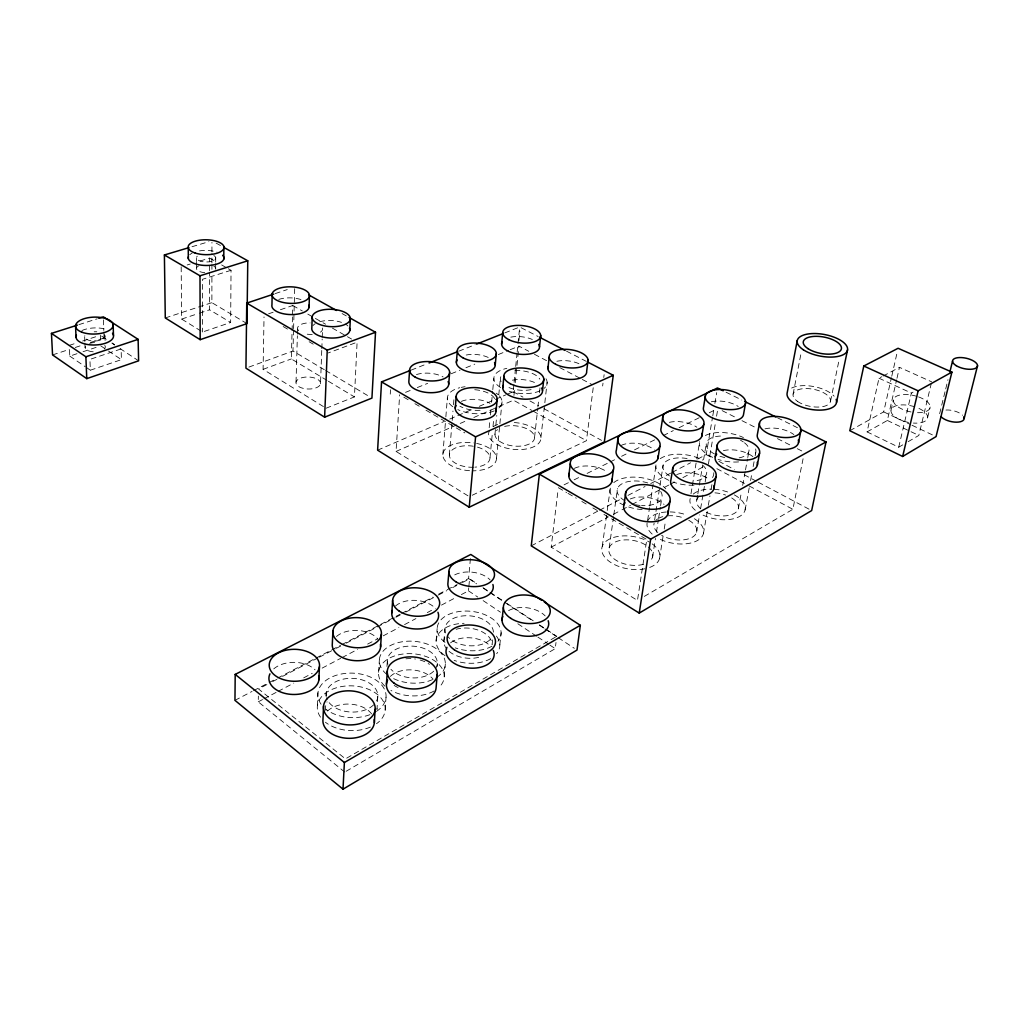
<?xml version="1.0" encoding="UTF-8"?>
<svg xmlns="http://www.w3.org/2000/svg" width="1029" height="1029" viewBox="0 0 1029 1029"><rect width="100%" height="100%" fill="white"/><g stroke="black" fill="none" stroke-linecap="round" stroke-linejoin="round"><path stroke-width="0.75" stroke-dasharray="5 3.75" d="M228.361 268.762L231.036 270.293L230.65 322.463L209.62 309.806L209.633 272.196M209.633 270.627L209.633 258.086L196.153 262.215M246.986 323.595L211.884 302.655L211.91 275.682M211.923 269.341L211.923 264.569M211.923 262.987L211.935 253.468M211.935 251.873L211.948 242.355M215.678 268.145L215.691 263.578M215.691 262.061L215.704 257.494M323.402 406.571L263.09 369.347L264.029 316.932M344.754 772.084L258.253 701.842L258.356 696.119M327.003 380.396L291.323 358.941L292.043 332.226M292.095 330.656L292.48 316.508M292.519 314.938L292.776 305.51L279.168 310.166M324.289 369.681L292.969 351.018L293.548 330.232M293.587 328.637L294.693 288.686M296.03 382.145L297.368 335.763M297.42 334.168L297.6 327.775M320.508 383.817A12.297 6.007 1.8 0 0 303.015 377.45A12.297 6.007 1.8 0 0 301.253 387.779A12.297 6.007 1.8 0 0 320.508 383.817L321.755 350.259M321.82 348.664L322.18 339.081M322.231 337.486L322.527 329.486M317.408 705.65L317.935 692.774M326.064 696.17L326.193 693.314M326.077 408.23L354.439 396.911L357.102 342.207L328.251 352.947M390.261 394.12L390.531 389.772M378.582 672.284L379.367 659.653M377.784 696.633L376.987 709.483A25.738 16.953 2 0 0 376.833 706.524M467.963 495.811L396.049 451.422L399.651 394.763M386.955 666.483L387.367 660.181M385.193 710.01L386.029 697.173M442.856 454.586L445.737 418.443M445.853 416.874L447.358 398.017M449.364 455.024L452.065 422.031M452.194 420.462L452.966 411.034M453.48 404.757L453.995 398.467M436.129 640.887L437.158 628.5M437.081 666.573L437.351 663.422M443.859 641.401L444.914 629.002M444.245 676.542L445.338 663.937M458.6 583.726L468.581 578.53L470.523 557.474M461.365 594.595L468.465 590.852L468.748 587.842M468.877 586.324L469.584 578.787L477.623 584.099M489.199 427.704L489.804 421.363M490.396 415.009L491 408.667M491.605 402.313L492.647 391.2M492.801 389.618L493.856 378.505M489.997 457.764L492.402 432.669M493.007 426.405L493.753 418.559M494.949 434.482L495.708 426.559M495.862 424.964L496.788 415.446M498.782 394.814L500.313 378.955M496.505 458.201L499.734 425.273M499.888 423.704L502.036 401.76M507.246 394.248L513.137 391.702L513.947 383.817M514.101 382.235L515.542 368.035M515.696 366.453L516.982 353.822M517.137 352.252L519.696 326.99M518.938 340.458L519.889 331.016M513.947 395.445L514.59 389.078M515.233 382.711L518.963 346.13L528.803 351.313M492.582 639.897L492.106 644.54A24.194 15.023 5.7 0 0 456.169 629.285M499.811 645.042L501.123 632.681M534.578 437.184L537.717 408.654M537.897 407.072L538.772 399.149M539.466 392.808L540.161 386.48M540.92 437.608L544.65 404.346M544.83 402.763L547.145 382.171M603.959 514.41L646.804 539.505L637.466 600.434L551.184 547.171L558.142 489.264M346.143 771.274L555.223 648.656L556.007 642.482M472.208 495.258L586.44 440.695L593.321 386.93M602.634 385.978L603.007 383.148M603.753 377.489L604.126 374.659M602.287 546.296L607.02 512.005M607.239 510.448L610.467 487.077A29.97 15.808 9 0 0 624.037 505.226M609.181 547.788L613.567 516.609M613.786 515.04L617.503 488.543M647.627 520.224L649.543 507.657M649.788 506.075L656.258 463.655M654.624 520.082L659.743 487.077M659.988 485.508L663.165 465.069M652.527 557.178L655.46 538.424M656.438 532.173L658.393 519.671M658.637 518.114L660.348 507.181M660.592 505.612L661.814 497.804M659.512 558.683L663.229 535.247M664.232 528.996L665.467 521.176M690.986 493.779L696.517 460.49M696.787 458.895L699.681 441.454M696.813 499.914L697.598 495.283M697.855 493.74L702.537 465.97M703.579 459.796L706.434 442.817M697.675 459.063L706.216 454.612L712.505 417.414M712.763 415.857L713.817 409.658M714.872 403.458L716.698 392.615M696.594 532.237L699.54 514.912M700.62 508.609L704.916 483.398M705.187 481.829L706.524 473.945M708.389 464.156L715.515 422.392M716.57 416.192L717.625 410.005M703.424 533.691L708.055 506.898M708.325 505.329L709.959 495.862M711.052 489.56L712.145 483.257M738.398 508.583L741.523 491.566M742.655 485.379L745.215 471.449M745.498 469.906L747.478 459.075M747.761 457.532L748.906 451.345M745.099 509.972L749.408 486.768M750.553 480.569L751.993 472.838M753.151 466.639L754.874 457.365M755.157 455.808L755.736 452.721M793.102 394.133L801.218 352.432M644.334 596.396L792.857 509.304L803.147 458.445M830.493 401.336L839.175 359.545M902.742 444.862L898.716 447.216L867.074 431.897L878.998 378.209L881.724 376.755M849.8 430.714L883.692 411.883L891.41 377.759M891.77 376.202L897.378 351.391M867.074 431.897L887.345 420.475L896.619 379.842M896.979 378.273L899.475 367.34L931.682 381.836M890.985 410.417L893.365 400.024M898.716 447.216L911.385 393.065L914.099 391.573M908.105 441.724L918.82 435.434L931.309 383.367M927.644 417.465L930.165 407.047M939.644 413.684L945.329 390.48M945.715 388.923L947.992 379.637M555.39 637.118L345.435 758.887L258.498 688.954L267 684.517M883.088 376.035L899.475 367.34M258.253 701.842L262.511 699.591M263.938 698.845L276.724 692.093M278.139 691.347L293.767 683.102M303.709 677.854L312.224 673.352M322.167 668.104L340.638 658.354M342.052 657.595L357.68 649.35M367.623 644.103L377.566 638.855M383.238 635.845L398.866 627.6M404.551 624.603L415.909 618.596M427.279 612.602L431.537 610.351M441.48 605.103L455.68 597.605M551.184 547.171L607.83 517.253M613.503 514.268L620.577 510.525M622.005 509.779L630.494 505.29M631.909 504.544L658.817 490.331M664.49 487.347L668.734 485.096M670.149 484.35L677.236 480.607M682.896 477.623L705.56 465.648M234.959 700.35L252.054 691.437M253.468 690.691L267.72 683.269M269.148 682.523L276.261 678.806M277.689 678.072L314.733 658.753M316.147 658.007L330.399 650.585M331.827 649.839L340.367 645.389M341.795 644.643L400.204 614.184M401.619 613.438L432.965 597.103M438.663 594.132L445.789 590.414M447.203 589.668L457.185 584.472M531.26 545.846L598.106 510.989M599.534 510.243L622.288 498.37M627.973 495.412L645.054 486.511M650.74 483.54L670.651 473.16M672.078 472.414L690.562 462.78M272.659 681.558L276.904 679.346M282.576 676.387L318 657.904M319.414 657.158L334.991 649.029M336.406 648.283L340.663 646.071M346.323 643.112L394.493 617.979M395.908 617.233L400.165 615.02M405.825 612.062L436.991 595.791M438.418 595.058L446.908 590.62M452.58 587.662L456.825 585.45M462.497 582.491L469.584 578.787M564.085 484.839L568.394 482.691M574.143 479.836L581.334 476.273M587.083 473.417L608.641 462.716M610.081 461.995L615.831 459.14M621.58 456.284L628.77 452.721M634.52 449.866L654.637 439.872M663.268 435.589L673.326 430.585M679.076 427.73L699.205 417.735M709.264 412.745L716.454 409.169M396.049 451.422L466.497 420.694M473.829 417.491L497.316 407.252M498.782 406.609L513.458 400.204L531.697 410.327M377.617 450.175L443.911 421.568M449.802 419.035L473.366 408.86M479.257 406.326L505.779 394.879M405.542 392.358L411.433 389.952M417.324 387.56L427.64 383.354M451.204 373.746L460.04 370.144M465.931 367.739L474.768 364.137M498.332 354.542L508.648 350.336M510.127 349.731L518.963 346.13M411.253 370.08L426.109 364.176M458.793 351.185L475.128 344.702M504.84 332.894L518.217 327.582M263.09 369.347L291.323 358.941M248.877 367.096L292.969 351.018M268.595 313.794L273.122 312.237M90.346 370.208L121.422 359.635L121.113 348.934L89.922 359.391L90.346 370.208L86.487 367.572M181.181 266.807L181.644 319.067L202.597 332.007L230.65 322.463M275.245 293.587L287.245 289.586M69.509 349.976L69.779 356.098L77.149 353.654M83.053 351.712L96.314 347.313M181.644 319.067L197.838 313.716M199.317 313.228L209.62 309.806M52.556 354.915L69.226 349.448M75.284 347.468L82.86 344.972M90.436 342.49L104.07 338.014L106.733 339.776M165.283 317.948L211.884 302.655M69.29 345.371L75.207 343.442M82.603 341.036L98.887 335.724M78.924 324.637L97.24 318.81M231.036 270.293L202.494 279.296L202.597 332.007M187.175 264.967L190.172 264.054M192.011 246.728L208.887 241.686M878.998 378.209L911.385 393.065M883.692 411.883L910.588 424.578M912.003 425.247L936.056 436.605M887.345 420.475L918.82 435.434M726.062 392.216L741.768 400.024M777.461 417.774L797.449 427.717M722.139 410.622L736.327 417.8M741.999 420.668L756.186 427.858M777.448 438.637L791.635 445.814M797.308 448.695L802.98 451.564M521.124 327.724L538.128 336.509M566.49 351.146L586.337 361.385M534.437 354.272L547.094 360.935M559.763 367.585L580.858 378.685M582.273 379.431L592.112 384.614M706.216 454.612L713.238 458.342M718.872 461.326L734.333 469.533M744.173 474.755L756.829 481.469M758.232 482.215L811.662 510.564M716.84 468.671L747.813 485.225M749.215 485.971L792.857 509.304M513.137 391.702L522.964 397.117M529.974 400.976L538.399 405.606M544.007 408.706L601.541 440.373M533.112 411.111L586.44 440.695M216.077 243.076L221.595 246.163M342.091 313.575L346.271 315.903M209.633 258.086L216.322 261.893M221.672 264.942L227.023 268.003M292.776 305.51L302.333 310.964M307.8 314.089L325.563 324.212M332.393 328.11L344.689 335.132M347.442 336.702L351.584 339.055M283.181 326.54L288.647 329.743M309.137 341.744L313.228 344.149M403.818 397.194L409.362 400.448M414.906 403.69L420.449 406.944M426.006 410.198L464.825 432.926M558.335 487.695L566.632 492.557M568.008 493.367L576.304 498.216M581.835 501.457L587.366 504.699M592.897 507.94L598.428 511.169M325.64 370.491L369.205 396.474M328.367 381.232L354.439 396.911M101.652 336.097L106.849 339.519M112.032 342.94L114.631 344.651M483 587.636L505.805 602.685M507.143 603.573L533.974 621.272M539.337 624.809L556.779 636.308M112.045 343.274L114.708 345.037M120.02 348.535L138.619 360.819M468.581 578.53L476.607 583.829M483.296 588.241L488.659 591.778M489.997 592.665L503.374 601.502M504.712 602.377L532.829 620.924M539.518 625.349L543.544 627.999M544.881 628.873L556.921 636.822M558.258 637.71L574.323 648.309M100.739 345.847L107.196 350.156M108.495 351.018L121.422 359.635M468.465 590.852L477.803 597.077M483.141 600.627L500.493 612.191M517.844 623.754L536.533 636.205M537.871 637.092L548.547 644.205M549.885 645.106L555.223 648.656M69.779 356.098L85.214 366.684M84.661 336.895L84.841 341.525M84.905 343.069L85.098 347.699M100.366 335.248L100.623 342.824M104.932 335.84L105.099 340.458M103.453 319.878L103.813 330.463M103.865 331.968L104.07 338.014M196.488 258.279L196.5 261.34M196.5 262.858L196.526 268.955M81.947 330.515A18.766 8.541 -1.7 0 1 105.846 329.293M104.778 345.435A10.123 4.669 -1.8 0 1 104.289 349.011M93.202 351.802A10.123 4.669 -1.8 0 1 85.291 346.477M89.626 343.416A10.123 4.669 -1.8 0 1 97.202 342.554M104.418 334.669A10.161 4.63 -1.7 0 1 95.44 340.998A10.161 4.63 -1.7 0 1 84.854 335.686M94.179 331.788A10.161 4.63 -1.7 0 1 96.816 331.801M326.232 696.26A25.866 16.85 2.1 0 1 354.812 678.497A25.866 16.85 2.1 0 1 376.55 700.942M373.617 704.865A25.866 16.85 2.1 0 1 346.876 711.631A25.866 16.85 2.1 0 1 326.54 697.726M386.775 674.355A33.057 20.94 4.1 0 1 390.338 645.582A33.057 20.94 4.1 0 1 435.974 648.54A33.057 20.94 4.1 0 1 436.373 677.558M432.502 679.629A33.057 20.94 4.1 0 1 390.403 676.902M445.004 642.392A32.092 19.718 5.7 0 1 445.068 616.397A32.092 19.718 5.7 0 1 486.768 615.522A32.092 19.718 5.7 0 1 497.972 641.286M491.926 646.225A32.092 19.718 5.7 0 1 455.268 647.871M390.351 676.426A24.902 16.091 4.1 0 1 433.106 679.191M395.458 606.081A23.448 14.265 4.1 0 1 435.743 608.718M336.457 636.527A24.194 15.139 2.3 0 1 378.003 639.228M321.087 704.235A34.15 22.252 2.1 0 1 334.438 675.899A34.15 22.252 2.1 0 1 379.418 682.741A34.15 22.252 2.1 0 1 374.749 712.415M369.925 714.666A34.15 22.252 2.1 0 1 325.974 709.277M320.546 717.174A33.983 22.381 2 0 1 332.83 689.044A33.983 22.381 2 0 1 377.128 694.228A33.983 22.381 2 0 1 376.498 723.721M370.401 727.091A33.983 22.381 2 0 1 325.408 722.229M325.974 710.615A25.738 16.953 2 0 1 327.042 701.881M327.454 711.078A25.751 17.133 1.9 0 1 371.623 713.907M450.561 642.855A24.143 15.113 5.9 0 1 490.833 646.585M508.609 610.596A23.461 14.2 7.3 0 1 545.164 615.908M454.715 574.877A22.779 13.454 5.6 0 1 490.164 579.97M273.753 668.876A25.043 16.065 0.2 0 1 315.067 669.828M384.885 686.124A32.915 21.069 4.1 0 1 388.666 658.586A32.915 21.069 4.1 0 1 431.936 659.177A32.915 21.069 4.1 0 1 439.512 686.87M434.084 690.986A32.915 21.069 4.1 0 1 390.891 690.408M398.069 687.552A24.928 15.949 4.1 0 1 394.184 685.43M405.915 658.804A24.928 15.949 4.1 0 1 415.497 659.036M420.141 660.026A24.928 15.949 4.1 0 1 429.466 664.387M496.402 636.089A31.95 19.834 5.7 0 1 496.66 653.698M490.64 658.676A31.95 19.834 5.7 0 1 454.149 660.374M445.068 655.717A31.95 19.834 5.7 0 1 437.942 634.816A31.95 19.834 5.7 0 1 464.079 623.317M478.665 657.338A24.194 15.023 5.7 0 1 447.705 650.071M446.882 649.183A24.194 15.023 5.7 0 1 444.785 637.568M490.203 639.498A24.31 14.933 5.7 0 1 469.031 645.749A24.31 14.933 5.7 0 1 447.962 636.745M445.634 632.938A24.31 14.933 5.7 0 1 466.098 615.728A24.31 14.933 5.7 0 1 493.38 632.166M433.698 671.178A25.043 15.859 4.1 0 1 390.93 669.3M387.907 664.335A25.043 15.859 4.1 0 1 413.221 646.173A25.043 15.859 4.1 0 1 436.347 667.487M918.974 408.436A18.702 8.399 12.5 0 1 927.412 418.597A18.702 8.399 12.5 0 1 913.405 423.073M908.581 422.443A18.702 8.399 12.5 0 1 891.217 409.426A18.702 8.399 12.5 0 1 914.64 406.764M918.575 396.924A18.766 8.322 12.4 0 1 930.113 407.471A18.766 8.322 12.4 0 1 915.887 412.603M911.051 411.973A18.766 8.322 12.4 0 1 893.596 399.046A18.766 8.322 12.4 0 1 917.083 396.422M945.96 410.031A12.528 5.544 13 0 1 962.591 415.266M791.648 388.049A25.133 11.486 10.9 0 1 834.133 396.216M312.919 325.666A19.049 8.759 2.4 0 1 315.208 323.723M319.839 321.73A19.049 8.759 2.4 0 1 341.499 322.373M345.178 323.994A19.049 8.759 2.4 0 1 347.905 325.987M322.373 327.994A12.515 5.75 2.1 0 1 318.141 333.293M312.237 334.399A12.515 5.75 2.1 0 1 305.742 333.949M298.68 330.746A12.515 5.75 2.1 0 1 310.089 322.913M278.769 299.426A18.651 8.348 1.8 0 1 301.291 299.671M416.475 374.569A19.975 9.711 4.2 0 1 443.139 376.961M461.352 401.387A20.477 10.2 5.1 0 1 490.01 403.342M556.908 361.269A19.512 9.197 6.7 0 1 580.253 364.33M466.214 355.031A19.487 9.248 5 0 1 488.222 357.449M512.391 380.19A19.975 9.685 6 0 1 536.263 383.341M510.821 337.139A19.024 8.798 5.8 0 1 532.34 339.506M499.348 395.869A27.423 13.531 5.1 0 1 495.412 410.339M494.19 410.905A27.423 13.531 5.1 0 1 457.815 409.619M452.786 406.725A27.423 13.531 5.1 0 1 459.744 387.714M461.249 387.367A27.423 13.531 5.1 0 1 465.095 386.737M496.235 393.181A27.423 13.531 5.1 0 1 498.229 394.763M476.659 443.422A26.908 14.072 5.1 0 1 496.415 459.474A26.908 14.072 5.1 0 1 472.401 470.819M469.558 470.703A26.908 14.072 5.1 0 1 442.946 453.699A26.908 14.072 5.1 0 1 473.957 442.933M477.482 447.139A20.387 10.663 5.1 0 1 489.958 458.535A20.387 10.663 5.1 0 1 474.909 467.179M473.597 467.256A20.387 10.663 5.1 0 1 449.364 455.152A20.387 10.663 5.1 0 1 473.713 446.29M480.08 410.288A20.773 10.251 5.1 0 1 459.912 406.198M474.755 389.721A20.773 10.251 5.1 0 1 494.653 398.596M545.987 378.762A26.767 12.862 5.9 0 1 544.032 388.447M539.955 390.891A26.767 12.862 5.9 0 1 507.529 390.776M500.673 387.573A26.767 12.862 5.9 0 1 506.834 368.356M514.281 422.533A26.278 13.39 6 0 1 540.868 439.023A26.278 13.39 6 0 1 510.474 448.953A26.278 13.39 6 0 1 489.457 430.649M493.213 426.713A26.278 13.39 6 0 1 498.628 424.18M504.622 426.405A19.898 10.149 6 0 1 534.244 435.563A19.898 10.149 6 0 1 511.542 445.737A19.898 10.149 6 0 1 497.509 429.595M531.08 389.618A20.271 9.737 5.9 0 1 506.435 386.338M501.072 381.54A20.271 9.737 5.9 0 1 500.943 376.473M514.912 370.594A20.271 9.737 5.9 0 1 539.839 379.135M713.766 472.774A29.262 14.933 9.6 0 1 711.476 478.948M693.983 485.173A29.262 14.933 9.6 0 1 672.94 482.009M668.901 480.35A29.262 14.933 9.6 0 1 655.949 464.915M660.258 458.69A29.262 14.933 9.6 0 1 702.73 460.104M731.709 497.959A21.249 11.113 10.6 0 1 733.587 513.793A21.249 11.113 10.6 0 1 704.582 511.452M700.736 508.815A21.249 11.113 10.6 0 1 698.305 497.303M714.949 492.852A21.249 11.113 10.6 0 1 725.612 495.052M694.395 518.719A28.683 15.499 10 0 1 696.787 540.881A28.683 15.499 10 0 1 657.235 537.768M652.154 534.102A28.683 15.499 10 0 1 647.074 523.105M647.395 521.793A28.683 15.499 10 0 1 686.729 515.027M723.387 450.676A21.455 10.702 10.5 0 1 752.894 456.619M688.748 520.25A21.725 11.743 10 0 1 692.015 537.408A21.725 11.743 10 0 1 661.647 535.312M657.801 532.546A21.725 11.743 10 0 1 654.135 523.221M655.795 520.481A21.725 11.743 10 0 1 657.634 518.925M658.753 518.243A21.725 11.743 10 0 1 662.817 516.648M667.718 515.812A21.725 11.743 10 0 1 683.989 518.076M621.13 445.441A21.3 10.817 8.6 0 1 654.393 449.93M642.16 509.587A29.97 15.808 9 0 1 626.802 506.358M613.798 482.614A29.97 15.808 9 0 1 639.999 477.507A29.97 15.808 9 0 1 665.814 488.839M755.633 448.966A28.606 14.11 10.2 0 1 754.733 455.037M738.59 461.918A28.606 14.11 10.2 0 1 718.036 459.423M712.66 457.378A28.606 14.11 10.2 0 1 699.437 442.65M705.418 435.486A28.606 14.11 10.2 0 1 743.452 437.569M643.434 564.304A22.239 12.425 9.3 0 1 609.528 553.473A22.239 12.425 9.3 0 1 632.694 540.341A22.239 12.425 9.3 0 1 650.817 560.123M734.359 494.898A28.053 14.663 10.6 0 1 739.928 516.262A28.053 14.663 10.6 0 1 701.559 514.41M695.321 510.281A28.053 14.663 10.6 0 1 690.202 498.538M693.237 494.087A28.053 14.663 10.6 0 1 711.322 489.148M714.126 489.264A28.053 14.663 10.6 0 1 728.146 492.158M652.18 543.878A29.365 16.4 9.3 0 1 647.524 568.149M644.913 568.78A29.365 16.4 9.3 0 1 607.303 559.827A29.365 16.4 9.3 0 1 610.93 538.411A29.365 16.4 9.3 0 1 649.44 542.103M574.336 468.375A21.828 11.46 7.8 0 1 607.303 472.118M711.322 401.773A20.348 9.685 9.7 0 1 738.205 406.455M676.709 474.613A21.969 11.345 9.9 0 1 709.688 479.874M630.262 498.962A22.509 12.039 9.2 0 1 664.052 504.429M669.377 422.34A20.812 10.239 9.2 0 1 696.839 427.202M764.971 428.861A20.979 10.11 10.9 0 1 793.861 434.572M702.383 464.979A22.175 11.306 9.6 0 1 694.138 481.135M669.493 475.912A22.175 11.306 9.6 0 1 665.158 462.098A22.175 11.306 9.6 0 1 688.092 458.741M660.695 491.45A22.702 11.975 9 0 1 641.53 505.561M640.051 505.432A22.702 11.975 9 0 1 635.588 504.737M624.963 500.827A22.702 11.975 9 0 1 620.294 484.929A22.702 11.975 9 0 1 647.73 482.948M744.507 442.792A21.673 10.689 10.1 0 1 738.436 457.982M724.789 457.532A21.673 10.689 10.1 0 1 719.335 456.04M714.473 453.956A21.673 10.689 10.1 0 1 706.807 441.891A21.673 10.689 10.1 0 1 723.49 436.026M740.546 440.296A21.673 10.689 10.1 0 1 743.298 441.917M189.722 254.78A17.866 7.525 0.7 0 1 192.114 253.134M199.51 250.896A17.866 7.525 0.7 0 1 217.055 252.131M204.745 272.634A9.647 4.116 0.6 0 1 197.144 270.01A9.647 4.116 0.6 0 1 198.546 265.945M213.8 266.151A9.647 4.116 0.6 0 1 215.653 269.212M213.826 255.526A9.673 4.077 0.7 0 1 213.157 260.761A9.673 4.077 0.7 0 1 200.784 261.263A9.673 4.077 0.7 0 1 197.221 256.208M797.514 401.387A19.049 8.708 10.9 0 0 829.477 403.445A19.049 8.708 10.9 0 0 808.37 388.615A19.049 8.708 10.9 0 0 797.514 401.387"/><path stroke-width="1.5" d="M223.782 259.128L223.846 246.458M541.588 600.254L470.793 554.464L235.204 674.407L234.959 700.35L343.004 789.192L576.999 650.071L580.33 625.298L544.264 601.978M273.74 294.088L246.741 303.105L245.944 368.176L324.637 417.182L371.932 398.094L375.521 332.264L349.05 317.459M224.348 247.706L247.77 260.8L246.986 323.595L200.179 339.673L165.283 317.948L164.396 254.973L188.937 247.642M272.17 293.741L271.952 304.841A18.651 8.348 1.8 0 0 291.078 314.578A18.651 8.348 1.8 0 0 308.854 305.24M309.06 307.427L309.42 296.326A18.728 8.271 1.8 0 0 282.898 287.4A18.728 8.271 1.8 0 0 280.017 301.613A18.728 8.271 1.8 0 0 309.42 296.326M312.224 316.585L311.838 327.865A19.049 8.759 2.4 0 0 331.814 338.052A19.049 8.759 2.4 0 0 349.474 328.2M324.637 417.182L327.248 350.156L246.741 303.105M318.9 679.822L319.44 666.702A25.159 15.975 0.3 0 0 283.644 650.804A25.159 15.975 0.3 0 0 280.004 678.355A25.159 15.975 0.3 0 0 319.44 666.702M323.556 705.984L322.977 719.322A25.751 17.133 1.9 0 0 349.127 738.333A25.751 17.133 1.9 0 0 374.196 719.618M332.894 630.906L332.316 643.794A24.194 15.139 2.3 0 0 356.986 660.721A24.194 15.139 2.3 0 0 380.447 644.295M349.796 330.489L350.31 319.222A19.114 8.682 2.4 0 0 322.836 309.909A19.114 8.682 2.4 0 0 320.611 324.842A19.114 8.682 2.4 0 0 350.31 319.222M343.004 789.192L344.381 762.502L235.204 674.407M409.761 370.659L381.54 381.875L377.617 450.175L469.224 507.22L604.345 441.917L613.271 375.289L587.752 362.118M374.337 722.615L375.161 709.303A25.879 17.03 2 0 0 337.641 692.44A25.879 17.03 2 0 0 335.197 721.869A25.879 17.03 2 0 0 375.161 709.303M380.589 646.932L381.399 634.07A24.31 15.049 2.4 0 0 346.066 618.995A24.31 15.049 2.4 0 0 343.918 644.977A24.31 15.049 2.4 0 0 381.399 634.07M386.441 684.182L387.303 671.088M391.805 612.95L392.641 600.306M409.619 369.784L408.847 381.45A19.975 9.711 4.2 0 0 430.855 392.705A19.975 9.711 4.2 0 0 448.117 381.618M448.708 384.177L449.647 372.537M456.374 362.311L457.313 350.863M455.242 408.153L456.22 396.306M437.222 674.329L436.129 687.385A24.902 16.091 4.1 0 1 407.162 701.714A24.902 16.091 4.1 0 1 387.599 680.092M448.914 571.481L447.859 583.88A22.779 13.454 5.6 0 0 472.44 599.11A22.779 13.454 5.6 0 0 492.891 584.511M469.224 507.22L475.578 436.836L613.271 375.289M495.232 364.986L496.312 353.552M501.612 344.098L502.692 332.856M496.068 410.944L497.213 399.111M502.744 387.882L503.888 376.254M502.023 620.165L503.361 607.573M539.518 346.709L540.727 335.493M542.515 390.596L543.801 378.994M547.904 368.601L549.177 357.192M723.207 390.801L717.483 387.959L539.376 474.125L531.26 545.846L639.228 613.091L811.662 510.564L826.017 441.917L800.305 429.144M568.767 476.105L570.285 463.809M588.086 359.88L586.671 371.276A19.512 9.197 6.7 0 1 565.667 379.096A19.512 9.197 6.7 0 1 548.38 366.247M611.715 481.996L613.413 469.7A21.918 11.37 7.8 0 0 584.922 453.892A21.918 11.37 7.8 0 0 577.771 472.645A21.918 11.37 7.8 0 0 613.413 469.7M618.069 437.942L616.41 449.982A21.3 10.817 8.6 0 0 636.154 465.121A21.3 10.817 8.6 0 0 658.187 455.628M623.998 504.66L625.786 492.196M662.908 416.205L661.107 428.013A20.812 10.239 9.2 0 0 680.941 442.457A20.812 10.239 9.2 0 0 701.894 433.466M657.981 458.458L659.833 446.393A21.39 10.727 8.5 0 0 631.497 431.318A21.39 10.727 8.5 0 0 625.4 449.133A21.39 10.727 8.5 0 0 659.833 446.393M639.228 613.091L650.662 539.157L826.017 441.917M672.837 467.783L670.895 480.016A21.969 11.345 9.9 0 0 691.938 495.978A21.969 11.345 9.9 0 0 713.894 485.894M667.924 513.921L669.918 501.419A22.599 11.949 9.2 0 0 639.871 484.749A22.599 11.949 9.2 0 0 633.645 504.647A22.599 11.949 9.2 0 0 669.918 501.419M705.457 395.573L703.54 407.162A20.348 9.685 9.7 0 0 720.776 420.527A20.348 9.685 9.7 0 0 743.427 414.996L745.51 403.381A20.426 9.595 9.6 0 0 717.547 389.605A20.426 9.595 9.6 0 0 713.303 405.735A20.426 9.595 9.6 0 0 745.51 403.381M701.817 436.155L703.797 424.321A20.889 10.149 9.1 0 0 675.641 409.915A20.889 10.149 9.1 0 0 670.522 426.855A20.889 10.149 9.1 0 0 703.797 424.321M715.271 456.683L717.342 444.695M713.856 488.878L715.991 476.633A22.059 11.255 9.8 0 0 686.15 460.748A22.059 11.255 9.8 0 0 680.979 479.604A22.059 11.255 9.8 0 0 715.991 476.633M759.531 422.803L757.344 434.572A20.979 10.11 10.9 0 0 778.451 449.081A20.979 10.11 10.9 0 0 798.298 440.039M757.318 465.185L759.569 453.172A21.545 10.612 10.4 0 0 729.96 438.02A21.545 10.612 10.4 0 0 725.754 455.937A21.545 10.612 10.4 0 0 759.569 453.172M797.269 340.496L787.146 392.988A25.133 11.486 10.9 0 0 812.897 409.696A25.133 11.486 10.9 0 0 836.153 399.406M798.504 442.74L800.858 430.945A21.069 10.02 10.8 0 0 771.493 416.475A21.069 10.02 10.8 0 0 768.149 433.505A21.069 10.02 10.8 0 0 800.858 430.945M836.513 402.506L847.562 349.847M863.794 366.015L849.8 430.714L902.652 456.477L936.056 436.605L951.915 372.099L898.085 348.278L863.794 366.015L918.151 390.827L951.915 372.099M902.652 456.477L918.151 390.827M949.883 371.906L952.545 361.076M964.186 418.391L977.55 365.694M344.381 762.502L580.33 625.298M429.08 362.993L457.3 351.777M476.62 344.11L503.361 333.486M327.248 350.156L375.521 332.264M77.407 325.125L51.45 333.383L52.556 354.915L86.758 378.633L138.619 360.819L138.13 339.351L103.35 316.855L98.771 318.321M51.45 333.383L85.883 356.78L138.13 339.351M164.396 254.973L199.999 275.785L247.77 260.8M744.623 401.451L776.033 417.067M539.543 337.242L565.062 350.413M308.674 294.873L336.522 310.449M381.54 381.875L475.578 436.836M539.376 474.125L650.662 539.157M75.567 326.45L76.043 337.345M85.883 356.78L86.758 378.633M113.151 324.559L113.486 335.403M188.256 247.86L188.32 258.613M199.999 275.785L200.179 339.673M112.495 333.242A18.766 8.541 -1.7 0 1 95.941 344.959A18.766 8.541 -1.7 0 1 76.416 335.107M437.942 612.281A23.448 14.265 4.1 0 1 415.433 628.963A23.448 14.265 4.1 0 1 392.345 610.506M493.264 650.354A24.143 15.113 5.9 0 1 469.957 668.104A24.143 15.113 5.9 0 1 446.933 647.344M548.187 620.719A23.461 14.2 7.3 0 1 524.931 636.115A23.461 14.2 7.3 0 1 502.744 616.538M318.604 675.641A25.043 16.065 0.2 0 1 292.609 694.459A25.043 16.065 0.2 0 1 269.92 673.854M963.787 416.848A12.528 5.544 13 0 1 956.43 422.173A12.528 5.544 13 0 1 941.149 416.809M495.335 408.243A20.477 10.2 5.1 0 1 475.617 419.883A20.477 10.2 5.1 0 1 456.001 405.567M541.666 388.036A19.975 9.685 6 0 1 523.092 399.098A19.975 9.685 6 0 1 503.361 385.412M494.537 362.542A19.487 9.248 5 0 1 475.771 373.012A19.487 9.248 5 0 1 457.095 359.957M538.707 344.381A19.024 8.798 5.8 0 1 520.983 354.349A19.024 8.798 5.8 0 1 502.203 341.86M757.228 462.343A21.455 10.702 10.5 0 1 733.613 471.436A21.455 10.702 10.5 0 1 716.737 454.162M612.062 479.025A21.828 11.46 7.8 0 1 588.871 489.045A21.828 11.46 7.8 0 1 569.243 473.147M668.117 510.77A22.509 12.039 9.2 0 1 643.035 521.137A22.509 12.039 9.2 0 1 625.04 502.744M222.611 255.269A17.866 7.525 0.7 0 1 208.192 265.456A17.866 7.525 0.7 0 1 188.423 256.658M82.05 332.264A18.831 8.476 -1.6 0 0 112.856 326.772A18.831 8.476 -1.6 0 0 88.198 317.717A18.831 8.476 -1.6 0 0 82.05 332.264M394.197 683.23A25.018 15.988 4.1 0 0 436.232 678.42A25.018 15.988 4.1 0 0 406.326 657.119A25.018 15.988 4.1 0 0 394.197 683.23M510.86 618.39A23.564 14.11 7.2 0 0 549.666 614.3A23.564 14.11 7.2 0 0 519.889 595.174A23.564 14.11 7.2 0 0 510.86 618.39M454.342 649.801A24.259 15.011 5.8 0 0 494.705 645.376A24.259 15.011 5.8 0 0 464.838 625.208A24.259 15.011 5.8 0 0 454.342 649.801M455.718 581.681A22.882 13.364 5.6 0 0 493.791 577.925A22.882 13.364 5.6 0 0 465.635 559.84A22.882 13.364 5.6 0 0 455.718 581.681M399.162 611.072A23.564 14.174 4.1 0 0 438.727 607.02A23.564 14.174 4.1 0 0 410.532 587.971A23.564 14.174 4.1 0 0 399.162 611.072M956.173 365.629A12.747 5.312 12.5 0 0 977.113 367.019A12.747 5.312 12.5 0 0 961.858 357.603A12.747 5.312 12.5 0 0 956.173 365.629M803.327 349.77A25.584 11.01 10.5 0 0 846.237 352.523A25.584 11.01 10.5 0 0 817.579 333.64A25.584 11.01 10.5 0 0 803.327 349.77M807.894 348.599A19.384 8.335 10.5 0 0 840.41 350.735A19.384 8.335 10.5 0 0 818.775 336.406A19.384 8.335 10.5 0 0 807.894 348.599M415.253 377.167A20.053 9.634 4.2 0 0 448.876 374.98A20.053 9.634 4.2 0 0 424.745 361.629A20.053 9.634 4.2 0 0 415.253 377.167M462.355 404.088A20.554 10.11 5.1 0 0 496.557 401.696A20.554 10.11 5.1 0 0 471.218 387.676A20.554 10.11 5.1 0 0 462.355 404.088M555.686 364.292A19.577 9.12 6.7 0 0 587.713 362.234A19.577 9.12 6.7 0 0 562.529 349.371A19.577 9.12 6.7 0 0 555.686 364.292M463.153 357.925A19.564 9.158 5 0 0 495.695 355.893A19.564 9.158 5 0 0 471.604 343.094A19.564 9.158 5 0 0 463.153 357.925M510.217 383.676A20.053 9.595 6 0 0 543.299 381.463A20.053 9.595 6 0 0 518.024 368.035A20.053 9.595 6 0 0 510.217 383.676M508.712 339.609A19.101 8.721 5.8 0 0 540.238 337.731A19.101 8.721 5.8 0 0 516.198 325.447A19.101 8.721 5.8 0 0 508.712 339.609M195.124 253.018A17.93 7.447 0.7 0 0 223.833 248.401A17.93 7.447 0.7 0 0 199.24 240.272A17.93 7.447 0.7 0 0 195.124 253.018"/></g></svg>
